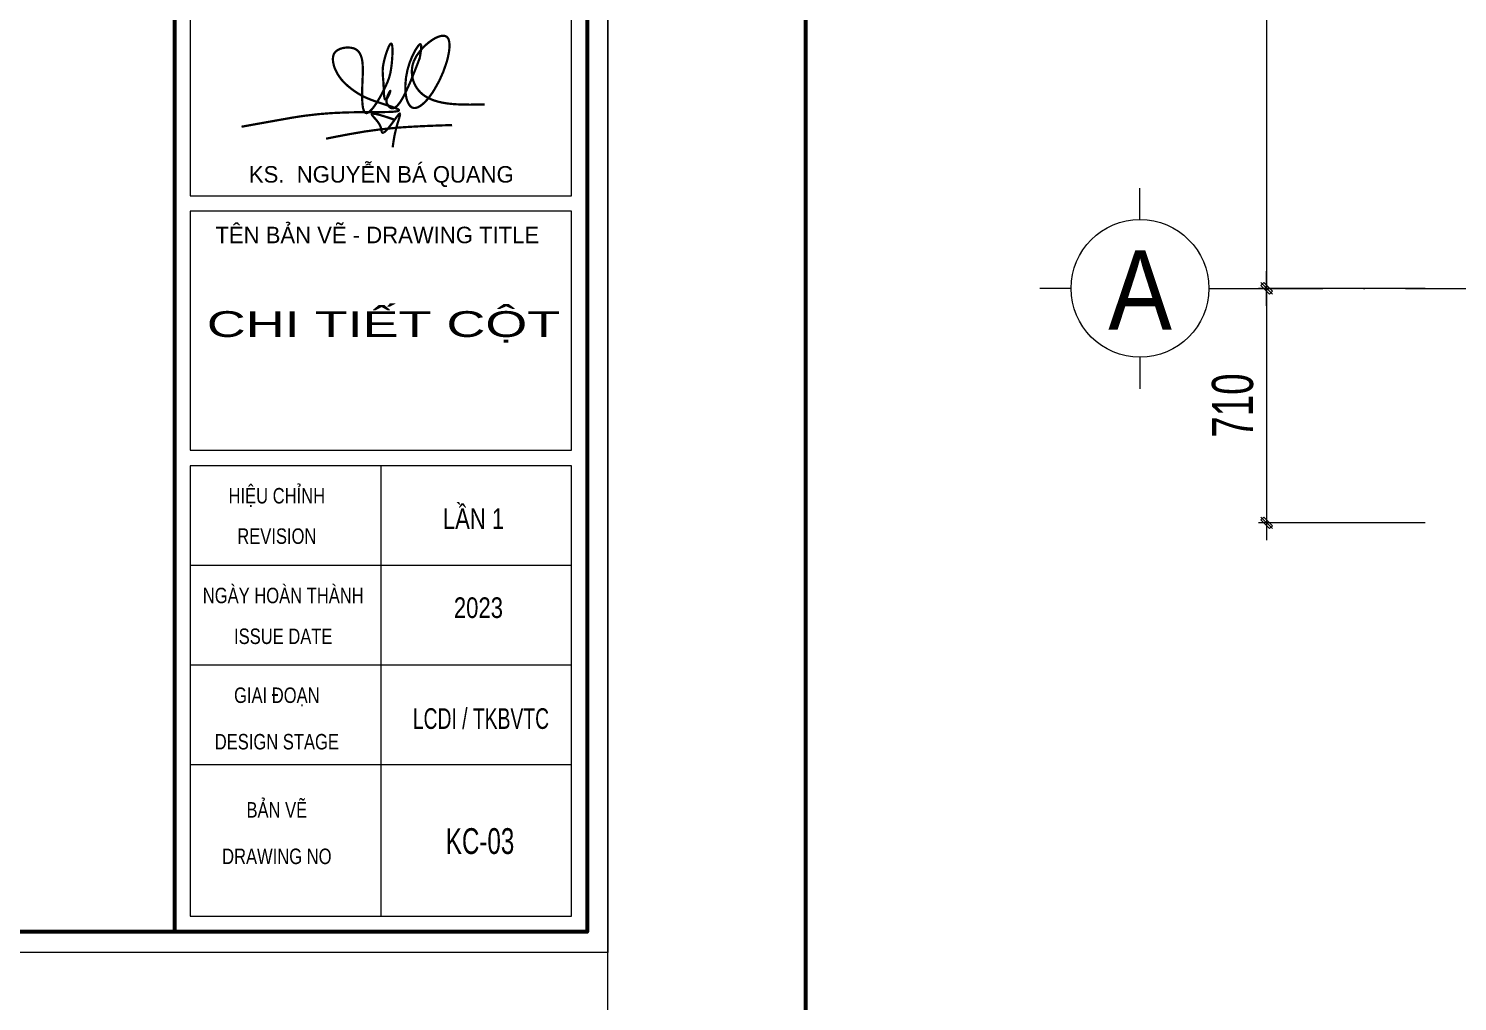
# Model space of a CAD drawing. Header units: millimetres. Extents: x 108335 to 288936, y -578047 to -548347.
# Drawn here: x 195132 to 198595, y -555891 to -553534 of the extents above; entities that cross this region are included whole.
import ezdxf
from ezdxf.enums import TextEntityAlignment as Align

# ---------------------------------------------------------------- set-up
doc = ezdxf.new("R2010")
doc.units = ezdxf.units.MM
doc.header["$MEASUREMENT"] = 0
doc.header["$PDMODE"] = 32
doc.linetypes.add('DASHDOT', pattern=[1, 0.5, -0.25, 0, -0.25])
doc.layers.get('Defpoints').update_dxf_attribs({"color": 1})
doc.layers.add('Khungten_LCDI', color=7, linetype='Continuous')
for name, color, linetype, lineweight in [('LC Dim', 8, 'Continuous', 18), ('LC ISO', 153, 'Continuous', 13), ('LC Net dam 1', 30, 'Continuous', 30), ('LC Net manh', 236, 'Continuous', 5), ('LC Net thay', 7, 'Continuous', 25), ('LC Net truc', 8, 'DASHDOT', 13), ('LC Text1', 3, 'Continuous', 20)]:
    doc.layers.add(name, color=color, linetype=linetype, lineweight=lineweight)
doc.styles.add('HOATBIF', font='hoatbif.shx', dxfattribs={"width": 0.7})
doc.styles.add('Khungten', font='VHAVAN.TTF', dxfattribs={"width": 0.9, "height": 5000})
doc.styles.add('LC 1', font='VHAVANB.TTF')
doc.styles.add('Title', font='VHBLACK.TTF', dxfattribs={"width": 0.8})
doc.styles.add('VnAvantH', font='VHAVANB.TTF', dxfattribs={"width": 0.6})
doc.dimstyles.new('1-100', dxfattribs={"dimscale": 100, "dimtxt": 2.5, "dimasz": 0.35, "dimexe": 0.5, "dimexo": 0, "dimgap": 0.8, "dimtad": 1, "dimdec": 0, "dimzin": 0, "dimdsep": 46, "dimtxsty": 'HOATBIF', "dimblk1": 'DOT', "dimblk2": 'DOT', "dimsah": 1, "dimcen": -1, "dimdle": 1, "dimclrd": 256, "dimclre": 256, "dimclrt": 4, "dimadec": 3, "dimazin": 2, "dimtfac": 0.333333, "dimtdec": 0, "dimtix": 1, "dimtmove": 2, "dimatfit": 3, "dimldrblk": 'DOT', "dimfxl": 1, "dimtvp": 0.833333, "dimtolj": 1, "dimtzin": 0, "dimarcsym": 0})

# ---------------------------------------------------------------- blocks, each defined once
blk = doc.blocks.new('TTRUC')
at = {"layer": 'LC ISO'}
for p, q in [((0, 6.95), (0, 10.13)), ((-6.95, 0), (-10.13, 0)), ((6.95, 0), (10.13, 0)), ((0, -6.95), (0, -10.13))]:
    blk.add_line(p, q, dxfattribs=at)
at = {"layer": 'LC Net manh'}
blk.add_circle((0, 0), 6.95, dxfattribs=at)
blk = doc.blocks.new('DOT')
at = {"layer": 'LC Dim'}
blk.add_line((-3, 0), (3, 0), dxfattribs=at)
at = {"layer": 'LC Dim', "color": 4}
blk.add_line((-1, -1), (1, 1), dxfattribs=at)
blk.add_lwpolyline([(0.5, 1), (-1, -0.5), (-0.5, -1), (1, 0.5)], close=True, dxfattribs=at)
blk = doc.blocks.new('*D397')
at = {"layer": 'Defpoints', "color": 0, "ltscale": 2, "transparency": 16777216}
for p in [(188078.1, -550764.9, 0), (188002.1, -555764.9), (188078.1, -555764.9, 0)]:
    blk.add_point(p, dxfattribs=at)
at = {"layer": 'LC Dim', "lineweight": -2, "ltscale": 2, "transparency": 16777216}
for p, q in [((188078.1, -550764.9), (187977.1, -550764.9)), ((188002.1, -550782.4), (188002.1, -555747.4)), ((188078.1, -555764.9), (187977.1, -555764.9))]:
    blk.add_line(p, q, dxfattribs=at)
at = {"layer": 'LC Dim', "lineweight": -2, "ltscale": 2, "transparency": 16777216, "xscale": 17.5, "yscale": 17.5, "zscale": 17.5}
for p, rotation in [((188002.1, -550764.9), 90), ((188002.1, -555764.9), 270)]:
    blk.add_blockref('DOT', p, dxfattribs=dict(at, rotation=rotation))
at = {"layer": 'LC Dim', "color": 4, "ltscale": 2, "transparency": 16777216, "insert": (187899.6, -553264.9), "char_height": 125, "attachment_point": 5, "rotation": 90, "style": 'HOATBIF'}
blk.add_mtext('\\A1;5000', dxfattribs=at)
blk = doc.blocks.new('_Dot')
at = {"color": 0, "linetype": 'ByBlock', "lineweight": -2}
blk.add_line((-0.5, 0), (-1, 0), dxfattribs=at)
at = {"color": 0, "linetype": 'ByBlock', "const_width": 0.5}
blk.add_lwpolyline([(-0.25, 0, 1), (0.25, 0, 1)], format="xyb", close=True, dxfattribs=at)
blk = doc.blocks.new('*D401')
at = {"layer": 'Defpoints', "color": 0, "ltscale": 2, "transparency": 16777216}
for p in [(188482.5, -555764.9), (188002.1, -556474.9), (188482.5, -556474.9)]:
    blk.add_point(p, dxfattribs=at)
at = {"layer": 'LC Dim', "lineweight": -2, "ltscale": 2, "transparency": 16777216}
for p, q in [((188482.5, -555764.9), (187977.1, -555764.9)), ((188002.1, -555782.4), (188002.1, -556457.4)), ((188482.5, -556474.9), (187977.1, -556474.9))]:
    blk.add_line(p, q, dxfattribs=at)
at = {"layer": 'LC Dim', "lineweight": -2, "ltscale": 2, "transparency": 16777216, "xscale": 17.5, "yscale": 17.5, "zscale": 17.5}
for p, rotation in [((188002.1, -555764.9), 90), ((188002.1, -556474.9), 270)]:
    blk.add_blockref('DOT', p, dxfattribs=dict(at, rotation=rotation))
at = {"layer": 'LC Dim', "color": 4, "ltscale": 2, "transparency": 16777216, "insert": (187899.6, -556119.9), "char_height": 125, "attachment_point": 5, "rotation": 90, "style": 'HOATBIF'}
blk.add_mtext('\\A1;710', dxfattribs=at)
blk = doc.blocks.new('NGUYEN BA QUANG')
at = {"layer": 'LC ISO', "const_width": 54}
for points in [[(906, 1114, 0.006821), (929, 1272, 0.011774), (937, 1340, 0.026266), (938, 1394, 0.052103), (935, 1423, 0.076783), (930, 1436, 0.163971), (923, 1442, 0.170042), (914, 1442, 0.080479), (902, 1436, 0.05585), (881, 1417, 0.031056), (847, 1375, 0.025203), (791, 1286, 0.116129), (556, 476, 0.061974), (575, 166, 0.045365), (610, 47, 0.070676), (660, -41, 0.091415), (710, -86, 0.146905), (783, -104, 0.068448), (833, -95, 0.049636), (885, -72, 0.053986), (978, -6, 0.029209), (1056, 69, 0.021304), (1134, 162, 0.025491), (1250, 329, 0.068873), (1561, 1027, 0.01773), (1596, 1171, 0.037697), (1624, 1368, 0.029037), (1623, 1453, 0.04288), (1613, 1525, 0.066726), (1590, 1583, 0.100495), (1556, 1623, 0.111871), (1508, 1644, 0.054631), (1469, 1647, 0.041179), (1426, 1643, 0.04561), (1355, 1623, 0.04967), (1225, 1558, 0.109429), (829, 1164, 0.05047), (753, 1012, 0.368126), (1079, 156, 0.040655), (1223, 90, 0.031441), (1383, 42, 0.023503), (1557, 9, 0.017084), (1742, -10, 0.011936), (1936, -19, 0.009133), (2206, -21, 0.002915), (2480, -16)], [(-3416, -557, -0.001023), (-2231, -345, -0.008385), (-1869, -289, -0.026114), (-905, -212, -0.007166), (-491, -205, 0.001773), (-49, -203, 0.009736), (200, -197, 0.025773), (331, -186, 0.054465), (383, -173, 0.09183), (397, -166, 0.386262), (399, -152, 0.129793), (379, -135, 0.036801), (321, -108, 0.016128), (184, -59, -0.006736), (-183, 62, -0.023924), (-416, 154, -0.046785), (-684, 310, -0.041509), (-918, 503, -0.092678), (-1136, 813, -0.077778), (-1199, 1035, -0.070106), (-1196, 1141, -0.201572), (-1106, 1286, -0.091887), (-982, 1343, -0.118851), (-732, 1351, -0.227561), (-543, 1208, -0.055716), (-508, 1121, -0.035741), (-487, 1019, -0.022757), (-478, 904, -0.018678), (-477, 714, 0.005361), (-493, 294, 0.022501), (-487, 25, 0.024956), (-474, -85, 0.051878), (-451, -169, 0.084004), (-427, -209, 0.302699), (-372, -224, 0.091028), (-331, -204, 0.045769), (-285, -164, 0.031407), (-218, -87, 0.026473), (-114, 66, 0.038878), (124, 530, 0.063388), (207, 831, 0.030377), (243, 1236, 0.019395), (241, 1350, 0.050857), (231, 1429, 0.089259), (221, 1451, 0.446193), (202, 1454, 0.08967), (185, 1438, 0.048315), (156, 1388, 0.024568), (114, 1288, 0.037087), (24, 971, 0.06811), (7, 722, 0.007404), (19, 571, -0.009821), (27, 442, 0.013775), (38, 214, 0.023991), (46, 154, 0.068642), (58, 113, 0.168495), (71, 99, 0.190472), (82, 99, 0.135753), (102, 116, 0.042547), (133, 165, 0.037247), (185, 280, 0.083462), (192, 310, 0.752396), (189, 311, 0.077103), (170, 286, 0.067778), (106, 135, 0.079642), (97, 52, 0.07615), (107, 12, 0.090818), (168, -77, 0.162992), (233, -111, 0.134535), (287, -101, 0.046135), (315, -85, 0.0589), (372, -33, 0.033446), (431, 44, 0.020493), (492, 142, 0.018931), (584, 325, 0.012315), (712, 617, 0.006262), (906, 1114)], [(274, -380, 0.002584), (99, -322, 0.004829), (-9, -289, 0.009549), (-104, -262, 0.02019), (-180, -245, 0.020391), (-210, -242, 0.037792), (-233, -241, 0.083891), (-249, -244, 0.129866), (-256, -250, 0.170647), (-258, -257, 0.074142), (-257, -264, 0.04333), (-253, -271, 0.038982), (-240, -290, 0.018381), (-209, -327, -0.006145), (-155, -388, -0.017161), (-112, -442, -0.029179), (-72, -502, -0.056277), (-39, -577, -0.025416), (-31, -610, -0.003247), (-24, -652, 0.033316), (-18, -677, 0.055631), (-12, -689, 0.087521), (-5, -698, 0.15828), (8, -703, 0.07777), (18, -702, 0.051495), (30, -698, 0.04838), (50, -685, 0.02792), (72, -667, 0.021215), (104, -635, 0.012757), (138, -596, 0.011354), (192, -528, 0.005945), (265, -430, -0.007904), (360, -301, -0.011483), (384, -270, -0.027823), (404, -249, -0.066961), (415, -240, -0.123545), (420, -238, -0.248584), (424, -240, -0.12084), (426, -246, -0.064597), (426, -260, -0.027008), (421, -289, -0.011306), (411, -326, -0.007085), (384, -419, 0.007773), (340, -569, 0.03162), (266, -923, 0.004795), (248, -1055)], [(-1368, -847, -0.004051), (-800, -737, -0.026384), (342, -582, -0.006339), (726, -556, -0.004215), (1111, -537, -0.002629), (1689, -517)]]:
    blk.add_lwpolyline(points, format="xyb", dxfattribs=at)
blk = doc.blocks.new('Nha o can bo nhan vien Trung doan')
at = {"layer": 'Defpoints', "lineweight": 0}
blk.add_lwpolyline([(-1200, -14850), (-1200, 14850), (40800, 14850), (40800, -14850)], close=True, dxfattribs=at)
at = {"layer": 'Khungten_LCDI', "color": 5, "lineweight": 60}
blk.add_line((36600, 14650), (36600, -14650), dxfattribs=at)
at = {"layer": 'Khungten_LCDI', "color": 5, "lineweight": 25}
blk.add_line((40600, -14650), (40600, 14650), dxfattribs=at)
at = {"layer": 'Khungten_LCDI', "color": 9, "lineweight": 15}
for p, q in [((38600, -10133.4), (38600, -14500)), ((40450, -11100), (36750, -11100)), ((40450, -12066.7), (36750, -12066.7)), ((40450, -13033.3), (36750, -13033.3))]:
    blk.add_line(p, q, dxfattribs=at)
at = {"layer": 'Khungten_LCDI', "color": 5, "lineweight": 60}
blk.add_lwpolyline([(0, -14650), (0, 14650), (40600, 14650), (40600, -14650)], close=True, dxfattribs=at)
at = {"layer": 'Khungten_LCDI', "color": 9, "lineweight": 15}
for points in [[(36750, -7517.3), (40450, -7517.3), (40450, -5526.4), (36750, -5526.4)], [(36750, -9983.4), (40450, -9983.4), (40450, -7667.3), (36750, -7667.3)], [(36750, -14500), (40450, -14500), (40450, -10133.4), (36750, -10133.4)]]:
    blk.add_lwpolyline(points, close=True, dxfattribs=at)
at = {"layer": 'LC Net dam 1', "xscale": 0.4, "yscale": 0.4, "zscale": 0.4}
blk.add_blockref('NGUYEN BA QUANG', (38615.8, -6625.3), dxfattribs=at)
at = {"color": 7}
for s, style, p in [('ks.  NGUYÔN B¸ QUANG', 'VnAvantH', (38604.8, -7389.6)), ('tªn b¶n vÏ - drawing title', 'Khungten', (38565.6, -7977.2))]:
    blk.add_text(s, height=160, dxfattribs=dict(at, style=style)).set_placement(p, align=Align.CENTER)
for s, height, style, width, p in [('hiÖu chØnh', 150, 'Khungten', 0.8, (37591.7, -10499.4)), ('revision', 150, 'Khungten', 0.8, (37591.7, -10891)), ('ngµy hoµn thµnh', 150, 'Khungten', 0.8, (37654, -11466.1)), ('issue date', 150, 'Khungten', 0.8, (37654, -11861.5)), ('giai ®o¹n', 150, 'Khungten', 0.8, (37591.7, -12432.7)), ('lcdi / tkbvtc', 200, 'Title', 0.7, (39570.6, -12684.1)), ('design stage', 150, 'Khungten', 0.8, (37591.7, -12883.2)), ('b¶n vÏ', 150, 'Khungten', 0.8, (37591.7, -13543.7)), ('drawing nO', 150, 'Khungten', 0.8, (37591.7, -13994.2))]:
    blk.add_text(s, height=height, dxfattribs=dict(at, style=style, width=width)).set_placement(p, align=Align.CENTER)
at = {"color": 7, "style": 'Khungten', "width": 0.8}
for tag, p in [('REVISION', (39498.8, -10746.3)), ('NGAYHT', (39546.1, -11609.4))]:
    blk.add_attdef(tag, text='', height=200, dxfattribs=at).set_placement(p, align=Align.CENTER)
at = {"layer": 'LC Text1', "style": 'Title', "width": 1.485915}
for tag, p, p2 in [('TENBANVE1', (36912.7, -8885.8), (40339.1, -8885.8)), ('TENBANVE2', (36912.7, -9562.5), (40339.1, -9562.5))]:
    blk.add_attdef(tag, text='', height=250, dxfattribs=at).set_placement(p, p2, align=Align.FIT)
at = {"layer": 'LC Text1', "style": 'Title', "width": 0.7}
blk.add_attdef('SOBANVE', text='', height=250, dxfattribs=at).set_placement((39562, -13896.2), align=Align.CENTER)
blk = doc.blocks.new('sbbxz')
at = {"layer": 'LC Net truc', "ltscale": 500}
blk.add_line((-2821.5, -5110), (4990.1, -5110), dxfattribs=at)
at = {"layer": 'LC ISO', "xscale": 30, "yscale": 30, "zscale": 30}
blk.add_blockref('TTRUC', (-3125.5, -5110), dxfattribs=at)
at = {"layer": 'LC Text1', "ltscale": 0.2, "style": 'LC 1', "width": 0.9}
blk.add_text('a', height=240, dxfattribs=at).set_placement((-3125.3, -5307), align=Align.BOTTOM_CENTER)
at = {"layer": 'LC Dim', "ltscale": 2}
for base, p1, p2, picture, middle in [((-2741.9, -5110, 0), (-2665.9, -110), (-2665.9, -5110), '*D397', (-2844.4, -2610, 0)), ((-2741.9, -5820, 0), (-2261.5, -5110, 0), (-2261.5, -5820, 0), '*D401', (-2844.4, -5465, 0))]:
    dim = blk.add_linear_dim(base=base, p1=p1, p2=p2, angle=90, dimstyle='1-100', override={"dimscale": 50}, dxfattribs=at)
    dim.commit()
    dim.dimension.update_dxf_attribs({"geometry": picture, "text_midpoint": middle, "insert": (-190744, 550654.9)})

msp = doc.modelspace()

# ---------------------------------------------------------------- block references
at = {"layer": 'LC Dim', "xscale": 0.8, "yscale": 0.8, "zscale": 0.8}
msp.add_blockref('sbbxz', (200326.12, -550075.43, 0), dxfattribs=at)
at = {"layer": 'LC Net thay'}
ref = msp.add_blockref('Nha o can bo nhan vien Trung doan', (186335.58, -552059.74, 0), dxfattribs=dict(at, xscale=0.2500028331738406, yscale=0.2500028331738406, zscale=0.2500028331738406))
ref.add_attrib('NGAYHT', '2023', dxfattribs={"layer": 'LC Text1', "height": 50, "style": 'Khungten', "width": 0.8}).set_placement((196222.21, -554962.11, 0), align=Align.CENTER)
ref.add_attrib('REVISION', 'lÇn 1', dxfattribs={"layer": 'LC Text1', "height": 50, "style": 'Khungten', "width": 0.8}).set_placement((196210.38, -554746.34, 0), align=Align.CENTER)
ref.add_attrib('SOBANVE', 'Kc-03', dxfattribs={"layer": 'LC Text1', "height": 62.501, "style": 'Title', "width": 0.7}).set_placement((196226.19, -555533.82, 0), align=Align.CENTER)
ref.add_attrib('TENBANVE1', 'CHI TIÕT CéT', dxfattribs={"layer": 'LC Text1', "height": 62.5007, "style": 'Title', "width": 1.383161}).set_placement((195563.85, -554281.2, 0), (196420.48, -554281.2, 0), align=Align.FIT)
at = {"layer": 'LC Net thay', "xscale": 0.3999999999995706, "yscale": 0.3999999999995706, "zscale": 0.3999999999995706}
msp.add_blockref('Nha o can bo nhan vien Trung doan', (197015.7, -554287.19, 0), dxfattribs=at)

doc.saveas('drawing.dxf')
